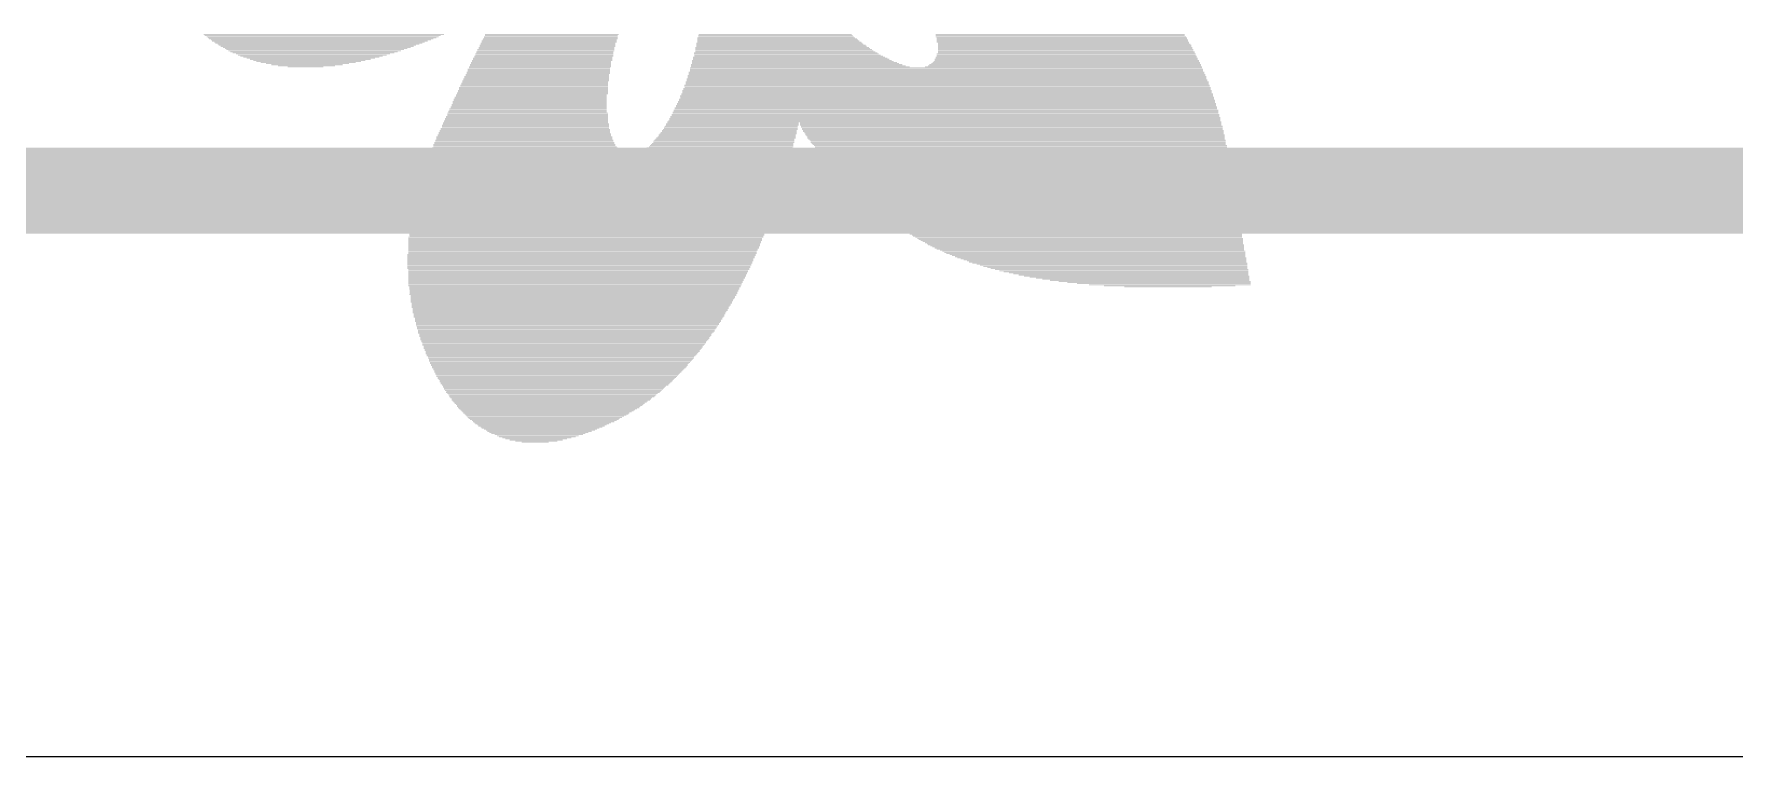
# Model space of a CAD drawing. Extents: x -9.1 to 9.1, y -5.3 to 9.
# Drawn here: x -1.546 to 2.461, y -5.334 to -3.631 of the extents above; entities that cross this region are included whole.
import ezdxf

# ---------------------------------------------------------------- set-up
doc = ezdxf.new("R2010")
doc.units = 0
for name, color, linetype in [('20', 53, 'CONTINUOUS'), ('21', 253, 'CONTINUOUS'), ('22', 253, 'CONTINUOUS'), ('51', 253, 'CONTINUOUS')]:
    doc.layers.add(name, color=color, linetype=linetype)

# ---------------------------------------------------------------- blocks, each defined once
blk = doc.blocks.new('RECT')
blk.add_solid([(-0.5, -0.5), (0.5, -0.5), (-0.5, 0.5), (0.5, 0.5)])

msp = doc.modelspace()

# ---------------------------------------------------------------- linework, layer by layer
at = {"layer": '20'}
msp.add_line((3.048, -5.334), (-3.048, -5.334), dxfattribs=at)
at = {"layer": '21', "const_width": 0.127}
msp.add_lwpolyline([(3.25, -4), (-3.25, -4)], dxfattribs=at)
at = {"layer": '51', "const_width": 0.2032}
msp.add_lwpolyline([(5, -4), (-5, -4)], dxfattribs=at)

# ---------------------------------------------------------------- block references
at = {"layer": '22', "rotation": 180}
for p, xscale, yscale in [((-0.8635, -3.6323), 0.5664, 0.0024), ((-0.8661, -3.6348), 0.5562, 0.0026), ((-0.866, -3.6374), 0.546, 0.0024), ((-0.8673, -3.6399), 0.5384, 0.0026), ((-0.8699, -3.6425), 0.5284, 0.0024), ((-0.8699, -3.645), 0.5182, 0.0024), ((-0.3314, -3.645), 0.315, 0.0024), ((-0.3301, -3.6425), 0.3174, 0.0024), ((-0.3289, -3.6374), 0.315, 0.0024), ((-0.3289, -3.6399), 0.315, 0.0026), ((-0.3276, -3.6348), 0.3124, 0.0026), ((-0.3263, -3.6323), 0.3148, 0.0024), ((0.202, -3.6399), 0.3708, 0.0026), ((0.2058, -3.645), 0.3784, 0.0024), ((0.2046, -3.6425), 0.3758, 0.0024), ((0.2007, -3.6348), 0.3632, 0.0026), ((0.202, -3.6374), 0.3658, 0.0024), ((0.1995, -3.6323), 0.3606, 0.0024), ((0.8713, -3.6323), 0.5866, 0.0024), ((0.8713, -3.6348), 0.5866, 0.0026), ((0.8726, -3.6374), 0.5892, 0.0024), ((0.8751, -3.6399), 0.5892, 0.0026), ((0.8751, -3.6425), 0.5892, 0.0024), ((0.8764, -3.645), 0.5918, 0.0024), ((-0.8724, -3.6475), 0.508, 0.0026), ((-0.8737, -3.6501), 0.4952, 0.0024), ((-0.8749, -3.6526), 0.4876, 0.0026), ((-0.8762, -3.6552), 0.4748, 0.0024), ((-0.8788, -3.6577), 0.4648, 0.0024), ((-0.8788, -3.6602), 0.4546, 0.0026), ((-0.88, -3.6628), 0.4418, 0.0024), ((-0.8813, -3.6653), 0.4292, 0.0026), ((-0.8838, -3.6679), 0.419, 0.0024), ((-0.8851, -3.6704), 0.4064, 0.0024), ((-0.8864, -3.6729), 0.3936, 0.0026), ((-0.8877, -3.6755), 0.381, 0.0024), ((-0.8889, -3.678), 0.3632, 0.0026), ((-0.8902, -3.6806), 0.3504, 0.0024), ((-0.8927, -3.6831), 0.3352, 0.0024), ((-0.8927, -3.6856), 0.32, 0.0026), ((-0.3454, -3.6831), 0.3276, 0.0024), ((-0.3466, -3.6856), 0.325, 0.0026), ((-0.3441, -3.678), 0.325, 0.0026), ((-0.3441, -3.6806), 0.325, 0.0024), ((-0.3428, -3.6729), 0.3224, 0.0026), ((-0.3428, -3.6755), 0.3224, 0.0024), ((-0.3403, -3.6679), 0.3226, 0.0024), ((-0.3403, -3.6704), 0.3226, 0.0024), ((-0.339, -3.6628), 0.32, 0.0024), ((-0.339, -3.6653), 0.32, 0.0026), ((-0.3365, -3.6577), 0.32, 0.0024), ((-0.3365, -3.6602), 0.32, 0.0026), ((-0.3352, -3.6526), 0.3174, 0.0026), ((-0.3352, -3.6552), 0.3174, 0.0024), ((-0.3326, -3.6475), 0.3174, 0.0026), ((-0.3326, -3.6501), 0.3174, 0.0024), ((0.2325, -3.6856), 0.452, 0.0026), ((0.2248, -3.6755), 0.4318, 0.0024), ((0.2261, -3.678), 0.4344, 0.0026), ((0.2287, -3.6806), 0.4394, 0.0024), ((0.2312, -3.6831), 0.4444, 0.0024), ((0.2236, -3.6729), 0.4242, 0.0026), ((0.216, -3.6628), 0.4088, 0.0024), ((0.2173, -3.6653), 0.4114, 0.0026), ((0.2198, -3.6679), 0.4164, 0.0024), ((0.2211, -3.6704), 0.419, 0.0024), ((0.2096, -3.6526), 0.3912, 0.0026), ((0.2134, -3.6577), 0.3988, 0.0024), ((0.2109, -3.6552), 0.3936, 0.0024), ((0.2147, -3.6602), 0.4012, 0.0026), ((0.2071, -3.6475), 0.381, 0.0026), ((0.2096, -3.6501), 0.386, 0.0024), ((0.8853, -3.6856), 0.6146, 0.0026), ((0.8776, -3.6501), 0.5944, 0.0024), ((0.8852, -3.678), 0.6096, 0.0026), ((0.8852, -3.6806), 0.6096, 0.0024), ((0.8865, -3.6831), 0.6122, 0.0024), ((0.8764, -3.6475), 0.5918, 0.0026), ((0.8789, -3.6526), 0.5918, 0.0026), ((0.8827, -3.6628), 0.5994, 0.0024), ((0.8827, -3.6653), 0.5994, 0.0026), ((0.884, -3.6679), 0.602, 0.0024), ((0.884, -3.6704), 0.602, 0.0024), ((0.8802, -3.6552), 0.5942, 0.0024), ((0.8815, -3.6577), 0.5968, 0.0024), ((0.8815, -3.6602), 0.5968, 0.0026), ((0.8853, -3.6729), 0.6044, 0.0026), ((0.8853, -3.6755), 0.6044, 0.0024), ((-0.894, -3.6882), 0.3022, 0.0024), ((-0.8953, -3.6907), 0.2844, 0.0026), ((-0.8978, -3.6933), 0.264, 0.0024), ((-0.8991, -3.6958), 0.2464, 0.0024), ((-0.9003, -3.6983), 0.2234, 0.0026), ((-0.9016, -3.7009), 0.1954, 0.0024), ((-0.9029, -3.7034), 0.1676, 0.0026), ((-0.9042, -3.706), 0.1346, 0.0024), ((-0.9067, -3.7085), 0.0838, 0.0024), ((-0.3606, -3.7263), 0.3378, 0.0024), ((-0.3581, -3.7212), 0.3378, 0.0024), ((-0.3581, -3.7237), 0.3378, 0.0026), ((-0.3568, -3.7136), 0.3352, 0.0024), ((-0.3568, -3.7161), 0.3352, 0.0026), ((-0.3568, -3.7187), 0.3352, 0.0024), ((-0.3542, -3.7085), 0.3352, 0.0024), ((-0.3555, -3.711), 0.3326, 0.0026), ((-0.353, -3.7034), 0.3328, 0.0026), ((-0.353, -3.706), 0.3328, 0.0024), ((-0.3517, -3.6983), 0.3302, 0.0026), ((-0.3517, -3.7009), 0.3302, 0.0024), ((-0.3492, -3.6933), 0.3302, 0.0024), ((-0.3504, -3.6958), 0.3276, 0.0024), ((-0.3479, -3.6882), 0.3276, 0.0024), ((-0.3479, -3.6907), 0.3276, 0.0026), ((0.6033, -3.7212), 1.2142, 0.0024), ((0.6033, -3.7237), 1.2142, 0.0026), ((0.6046, -3.7263), 1.2166, 0.0024), ((0.6033, -3.7136), 1.209, 0.0024), ((0.6033, -3.7161), 1.209, 0.0026), ((0.6033, -3.7187), 1.209, 0.0024), ((0.6021, -3.711), 1.2064, 0.0026), ((0.2591, -3.7085), 0.5156, 0.0024), ((0.2503, -3.7034), 0.4978, 0.0026), ((0.2541, -3.706), 0.5054, 0.0024), ((0.2452, -3.6983), 0.4826, 0.0026), ((0.2477, -3.7009), 0.4876, 0.0024), ((0.2389, -3.6933), 0.4698, 0.0024), ((0.2414, -3.6958), 0.4748, 0.0024), ((0.235, -3.6882), 0.4572, 0.0024), ((0.2376, -3.6907), 0.4622, 0.0026), ((0.8789, -3.7085), 0.6528, 0.0024), ((0.8814, -3.706), 0.6426, 0.0024), ((0.8827, -3.7034), 0.64, 0.0026), ((0.884, -3.7009), 0.6324, 0.0024), ((0.8853, -3.6983), 0.6298, 0.0026), ((0.8853, -3.6958), 0.6248, 0.0024), ((0.8853, -3.6907), 0.6196, 0.0026), ((0.8866, -3.6933), 0.6222, 0.0024), ((0.8865, -3.6882), 0.6172, 0.0024), ((-0.3708, -3.7644), 0.353, 0.0024), ((-0.3708, -3.7669), 0.353, 0.0026), ((-0.3695, -3.7568), 0.3504, 0.0024), ((-0.3695, -3.7593), 0.3504, 0.0024), ((-0.3695, -3.7618), 0.3504, 0.0026), ((-0.3682, -3.7517), 0.3478, 0.0024), ((-0.3682, -3.7542), 0.3478, 0.0026), ((-0.367, -3.7466), 0.3454, 0.0024), ((-0.367, -3.7491), 0.3454, 0.0026), ((-0.3644, -3.7415), 0.3454, 0.0026), ((-0.3657, -3.7441), 0.3428, 0.0024), ((-0.3631, -3.7364), 0.3428, 0.0026), ((-0.3631, -3.739), 0.3428, 0.0024), ((-0.3619, -3.7314), 0.3404, 0.0024), ((-0.3619, -3.7339), 0.3404, 0.0024), ((-0.3606, -3.7288), 0.3378, 0.0026), ((0.6046, -3.7644), 1.247, 0.0024), ((0.6046, -3.7669), 1.247, 0.0026), ((0.6046, -3.7593), 1.242, 0.0024), ((0.6046, -3.7618), 1.242, 0.0026), ((0.6046, -3.7517), 1.237, 0.0024), ((0.6046, -3.7542), 1.237, 0.0026), ((0.6059, -3.7568), 1.2394, 0.0024), ((0.6046, -3.7441), 1.2318, 0.0024), ((0.6046, -3.7466), 1.2318, 0.0024), ((0.6046, -3.7491), 1.2318, 0.0026), ((0.6033, -3.7364), 1.2242, 0.0026), ((0.6046, -3.739), 1.2268, 0.0024), ((0.6046, -3.7415), 1.2268, 0.0026), ((0.6033, -3.7288), 1.2192, 0.0026), ((0.6046, -3.7314), 1.2216, 0.0024), ((0.6046, -3.7339), 1.2216, 0.0024), ((-0.3809, -3.8025), 0.3682, 0.0024), ((-0.3809, -3.805), 0.3682, 0.0026), ((-0.3797, -3.7974), 0.3658, 0.0024), ((-0.3797, -3.7999), 0.3658, 0.0026), ((-0.3784, -3.7898), 0.3632, 0.0024), ((-0.3784, -3.7923), 0.3632, 0.0026), ((-0.3784, -3.7949), 0.3632, 0.0024), ((-0.3771, -3.7847), 0.3606, 0.0024), ((-0.3771, -3.7872), 0.3606, 0.0026), ((-0.3758, -3.7796), 0.358, 0.0026), ((-0.3758, -3.7822), 0.358, 0.0024), ((-0.3746, -3.7745), 0.3556, 0.0026), ((-0.3746, -3.7771), 0.3556, 0.0024), ((-0.3721, -3.7695), 0.3556, 0.0024), ((-0.3721, -3.772), 0.3556, 0.0024), ((0.602, -3.805), 1.2776, 0.0026), ((0.6033, -3.8025), 1.275, 0.0024), ((0.6021, -3.7999), 1.2724, 0.0026), ((0.6033, -3.7949), 1.27, 0.0024), ((0.6033, -3.7974), 1.27, 0.0024), ((0.6033, -3.7898), 1.265, 0.0024), ((0.6033, -3.7923), 1.265, 0.0026), ((0.6033, -3.7847), 1.2598, 0.0024), ((0.6046, -3.7872), 1.2624, 0.0026), ((0.6033, -3.7771), 1.2548, 0.0024), ((0.6046, -3.7796), 1.2572, 0.0026), ((0.6046, -3.7822), 1.2572, 0.0024), ((0.6046, -3.772), 1.2522, 0.0024), ((0.6046, -3.7745), 1.2522, 0.0026), ((0.6046, -3.7695), 1.247, 0.0024), ((-0.3885, -3.8457), 0.3936, 0.0024), ((-0.3886, -3.8406), 0.3886, 0.0024), ((-0.3873, -3.8431), 0.3912, 0.0026), ((-0.3873, -3.8355), 0.386, 0.0024), ((-0.3873, -3.838), 0.386, 0.0026), ((-0.386, -3.8304), 0.3834, 0.0026), ((-0.386, -3.833), 0.3834, 0.0024), ((-0.3848, -3.8253), 0.381, 0.0026), ((-0.3848, -3.8279), 0.381, 0.0024), ((-0.3835, -3.8177), 0.3784, 0.0026), ((-0.3835, -3.8203), 0.3784, 0.0024), ((-0.3835, -3.8228), 0.3784, 0.0024), ((-0.3835, -3.8126), 0.3734, 0.0026), ((-0.3835, -3.8152), 0.3734, 0.0024), ((-0.3822, -3.8076), 0.3708, 0.0024), ((-0.3822, -3.8101), 0.3708, 0.0024), ((0.0991, -3.8431), 0.3124, 0.0026), ((0.0991, -3.8457), 0.3124, 0.0024), ((0.5982, -3.838), 1.3056, 0.0026), ((0.1004, -3.8406), 0.3098, 0.0024), ((0.5983, -3.8355), 1.3004, 0.0024), ((0.5995, -3.8304), 1.298, 0.0026), ((0.5995, -3.833), 1.298, 0.0024), ((0.5995, -3.8253), 1.2928, 0.0026), ((0.6008, -3.8279), 1.2954, 0.0024), ((0.6008, -3.8203), 1.2902, 0.0024), ((0.6008, -3.8228), 1.2902, 0.0024), ((0.6008, -3.8152), 1.2852, 0.0024), ((0.6008, -3.8177), 1.2852, 0.0026), ((0.6021, -3.8101), 1.2826, 0.0024), ((0.6021, -3.8126), 1.2826, 0.0026), ((0.602, -3.8076), 1.2776, 0.0024), ((0.7545, -3.8406), 0.993, 0.0024), ((0.7545, -3.8431), 0.993, 0.0026), ((0.7545, -3.8457), 0.993, 0.0024), ((-0.3911, -3.8863), 0.4242, 0.0024), ((-0.3911, -3.8812), 0.419, 0.0026), ((-0.3911, -3.8838), 0.419, 0.0024), ((-0.3911, -3.8736), 0.414, 0.0024), ((-0.3911, -3.8761), 0.414, 0.0026), ((-0.3911, -3.8787), 0.414, 0.0024), ((-0.3911, -3.8685), 0.409, 0.0026), ((-0.3911, -3.8711), 0.409, 0.0024), ((-0.3911, -3.8634), 0.4038, 0.0026), ((-0.3898, -3.866), 0.4064, 0.0024), ((-0.3898, -3.8584), 0.4012, 0.0024), ((-0.3898, -3.8609), 0.4012, 0.0024), ((-0.3886, -3.8558), 0.3988, 0.0026), ((-0.3898, -3.8533), 0.3962, 0.0024), ((-0.3885, -3.8482), 0.3936, 0.0024), ((-0.3885, -3.8507), 0.3936, 0.0026), ((0.0788, -3.8838), 0.3328, 0.0024), ((0.0788, -3.8863), 0.3328, 0.0024), ((0.0801, -3.8812), 0.3302, 0.0026), ((0.0814, -3.8787), 0.3276, 0.0024), ((0.0839, -3.8761), 0.3276, 0.0026), ((0.0852, -3.8736), 0.325, 0.0024), ((0.0864, -3.8685), 0.3226, 0.0026), ((0.0864, -3.8711), 0.3226, 0.0024), ((0.089, -3.866), 0.3224, 0.0024), ((0.0902, -3.8634), 0.32, 0.0026), ((0.0915, -3.8584), 0.3174, 0.0024), ((0.0915, -3.8609), 0.3174, 0.0024), ((0.0941, -3.8558), 0.3174, 0.0026), ((0.0953, -3.8507), 0.315, 0.0026), ((0.0953, -3.8533), 0.315, 0.0024), ((0.0966, -3.8482), 0.3124, 0.0024), ((0.757, -3.8482), 0.993, 0.0024), ((0.757, -3.8507), 0.993, 0.0026), ((0.7582, -3.8533), 0.9906, 0.0024), ((0.7582, -3.8558), 0.9906, 0.0026), ((0.7608, -3.8584), 0.9906, 0.0024), ((0.7608, -3.8609), 0.9906, 0.0024), ((0.7621, -3.8634), 0.988, 0.0026), ((0.7646, -3.8685), 0.988, 0.0026), ((0.7634, -3.866), 0.9854, 0.0024), ((0.7659, -3.8711), 0.9854, 0.0024), ((0.7671, -3.8736), 0.983, 0.0024), ((0.7671, -3.8761), 0.983, 0.0026), ((0.7684, -3.8787), 0.9804, 0.0024), ((0.771, -3.8812), 0.9804, 0.0026), ((0.7723, -3.8838), 0.9778, 0.0024), ((0.7723, -3.8863), 0.9778, 0.0024), ((-0.1929, -3.9244), 0.8508, 0.0024), ((-0.1929, -3.9269), 0.8508, 0.0026), ((-0.1904, -3.9168), 0.8508, 0.0024), ((-0.1904, -3.9193), 0.8508, 0.0026), ((-0.1904, -3.9219), 0.8508, 0.0024), ((-0.3873, -3.9092), 0.4522, 0.0024), ((-0.386, -3.9117), 0.4546, 0.0024), ((-0.3822, -3.9142), 0.4622, 0.0026), ((-0.3873, -3.9066), 0.447, 0.0026), ((-0.3885, -3.9041), 0.4444, 0.0024), ((-0.3886, -3.9015), 0.4394, 0.0026), ((-0.3898, -3.899), 0.4368, 0.0024), ((-0.3911, -3.8914), 0.4292, 0.0024), ((-0.3911, -3.8939), 0.4292, 0.0026), ((-0.3898, -3.8965), 0.4318, 0.0024), ((-0.3911, -3.8888), 0.4242, 0.0026), ((0.0547, -3.9142), 0.3656, 0.0026), ((0.0585, -3.9117), 0.358, 0.0024), ((0.061, -3.9092), 0.353, 0.0024), ((0.0623, -3.9066), 0.3504, 0.0026), ((0.0661, -3.9041), 0.348, 0.0024), ((0.0674, -3.9015), 0.3454, 0.0026), ((0.0687, -3.899), 0.3428, 0.0024), ((0.0725, -3.8965), 0.3402, 0.0024), ((0.0737, -3.8939), 0.3378, 0.0026), ((0.075, -3.8914), 0.3352, 0.0024), ((0.0763, -3.8888), 0.3326, 0.0026), ((0.7735, -3.8888), 0.9754, 0.0026), ((0.7748, -3.8914), 0.9728, 0.0024), ((0.7773, -3.8939), 0.9728, 0.0026), ((0.7786, -3.8965), 0.9702, 0.0024), ((0.7786, -3.899), 0.9702, 0.0024), ((0.7799, -3.9015), 0.9676, 0.0026), ((0.7811, -3.9041), 0.9652, 0.0024), ((0.7836, -3.9066), 0.9652, 0.0026), ((0.7849, -3.9092), 0.9626, 0.0024), ((0.7862, -3.9117), 0.96, 0.0024), ((0.7875, -3.9142), 0.9574, 0.0026), ((0.7887, -3.9168), 0.955, 0.0024), ((0.79, -3.9193), 0.9524, 0.0026), ((0.7913, -3.9219), 0.955, 0.0024), ((0.7926, -3.9244), 0.9524, 0.0024), ((0.7938, -3.9269), 0.95, 0.0026), ((-0.2069, -3.9676), 0.8534, 0.0024), ((-0.2044, -3.96), 0.8534, 0.0024), ((-0.2044, -3.9625), 0.8534, 0.0024), ((-0.2044, -3.965), 0.8534, 0.0026), ((-0.2019, -3.9523), 0.8534, 0.0026), ((-0.2019, -3.9549), 0.8534, 0.0024), ((-0.2019, -3.9574), 0.8534, 0.0026), ((-0.1993, -3.9447), 0.8534, 0.0026), ((-0.1993, -3.9473), 0.8534, 0.0024), ((-0.1993, -3.9498), 0.8534, 0.0024), ((-0.1968, -3.9371), 0.8534, 0.0024), ((-0.1968, -3.9396), 0.8534, 0.0026), ((-0.198, -3.9422), 0.8508, 0.0024), ((-0.1942, -3.9295), 0.8534, 0.0024), ((-0.1942, -3.932), 0.8534, 0.0026), ((-0.1955, -3.9346), 0.8508, 0.0024), ((0.7951, -3.9295), 0.9474, 0.0024), ((0.7964, -3.932), 0.9448, 0.0026), ((0.7976, -3.9346), 0.9424, 0.0024), ((0.8002, -3.9371), 0.9422, 0.0024), ((0.8014, -3.9396), 0.9398, 0.0026), ((0.8027, -3.9422), 0.9372, 0.0024), ((0.804, -3.9447), 0.9346, 0.0026), ((0.8052, -3.9473), 0.9322, 0.0024), ((0.8078, -3.9498), 0.9322, 0.0024), ((0.8091, -3.9523), 0.9296, 0.0026), ((0.8104, -3.9549), 0.927, 0.0024), ((0.8116, -3.9574), 0.9246, 0.0026), ((0.8129, -3.96), 0.922, 0.0024), ((0.8142, -3.9625), 0.9194, 0.0024), ((0.8167, -3.965), 0.9194, 0.0026), ((0.818, -3.9676), 0.9168, 0.0024), ((-0.2171, -4.0006), 0.8534, 0.0024), ((-0.2171, -4.0031), 0.8534, 0.0026), ((-0.2171, -4.0057), 0.8534, 0.0024), ((-0.2146, -3.993), 0.8534, 0.0024), ((-0.2146, -3.9955), 0.8534, 0.0026), ((-0.2146, -3.9981), 0.8534, 0.0024), ((-0.2108, -3.9828), 0.856, 0.0026), ((-0.212, -3.9854), 0.8534, 0.0024), ((-0.212, -3.9879), 0.8534, 0.0024), ((-0.212, -3.9904), 0.8534, 0.0026), ((-0.2082, -3.9752), 0.856, 0.0024), ((-0.2095, -3.9777), 0.8534, 0.0026), ((-0.2095, -3.9803), 0.8534, 0.0024), ((-0.2069, -3.9701), 0.8534, 0.0026), ((-0.2069, -3.9727), 0.8534, 0.0024), ((0.8192, -3.9701), 0.9144, 0.0026), ((0.8205, -3.9727), 0.9118, 0.0024), ((0.8218, -3.9752), 0.9092, 0.0024), ((0.8243, -3.9777), 0.9042, 0.0026), ((0.8268, -3.9803), 0.9042, 0.0024), ((0.8281, -3.9828), 0.9016, 0.0026), ((0.8294, -3.9854), 0.899, 0.0024), ((0.8306, -3.9879), 0.8966, 0.0024), ((0.8319, -3.9904), 0.894, 0.0026), ((0.8332, -3.993), 0.8914, 0.0024), ((0.8357, -3.9955), 0.8916, 0.0026), ((0.837, -3.9981), 0.889, 0.0024), ((0.8383, -4.0006), 0.8864, 0.0024), ((0.8396, -4.0031), 0.8838, 0.0026), ((0.8408, -4.0057), 0.8814, 0.0024), ((-0.2298, -4.0463), 0.8484, 0.0026), ((-0.2285, -4.0438), 0.8508, 0.0024), ((-0.2273, -4.0387), 0.8484, 0.0024), ((-0.2273, -4.0412), 0.8484, 0.0026), ((-0.226, -4.0311), 0.8508, 0.0024), ((-0.226, -4.0336), 0.8508, 0.0026), ((-0.226, -4.0362), 0.8508, 0.0024), ((-0.2222, -4.0209), 0.8534, 0.0026), ((-0.2234, -4.0235), 0.8508, 0.0024), ((-0.2234, -4.026), 0.8508, 0.0024), ((-0.2234, -4.0285), 0.8508, 0.0026), ((-0.2196, -4.0108), 0.8534, 0.0024), ((-0.2196, -4.0133), 0.8534, 0.0024), ((-0.2209, -4.0158), 0.8508, 0.0026), ((-0.2209, -4.0184), 0.8508, 0.0024), ((-0.2183, -4.0082), 0.8508, 0.0026), ((0.8434, -4.0082), 0.8762, 0.0026), ((0.8459, -4.0108), 0.8762, 0.0024), ((0.8472, -4.0133), 0.8736, 0.0024), ((0.8484, -4.0158), 0.8712, 0.0026), ((0.8497, -4.0184), 0.8686, 0.0024), ((0.851, -4.0209), 0.866, 0.0026), ((0.8522, -4.0235), 0.8636, 0.0024), ((0.8548, -4.026), 0.8636, 0.0024), ((0.8561, -4.0285), 0.861, 0.0026), ((0.8586, -4.0311), 0.856, 0.0024), ((0.8599, -4.0336), 0.8534, 0.0026), ((0.8612, -4.0362), 0.8508, 0.0024), ((0.8637, -4.0387), 0.8508, 0.0024), ((0.8649, -4.0412), 0.8484, 0.0026), ((0.8662, -4.0438), 0.8458, 0.0024), ((0.8675, -4.0463), 0.8432, 0.0026), ((-0.2362, -4.0717), 0.8458, 0.0026), ((-0.2387, -4.0819), 0.8408, 0.0024), ((-0.2387, -4.0844), 0.8408, 0.0026), ((-0.24, -4.087), 0.8382, 0.0024), ((-0.2374, -4.0743), 0.8432, 0.0024), ((-0.2374, -4.0768), 0.8432, 0.0024), ((-0.2374, -4.0793), 0.8432, 0.0026), ((-0.2336, -4.0616), 0.8458, 0.0024), ((-0.2336, -4.0641), 0.8458, 0.0024), ((-0.2349, -4.0666), 0.8432, 0.0026), ((-0.2349, -4.0692), 0.8432, 0.0024), ((-0.2323, -4.0565), 0.8482, 0.0024), ((-0.2323, -4.059), 0.8482, 0.0026), ((-0.2298, -4.0489), 0.8484, 0.0024), ((-0.2298, -4.0514), 0.8484, 0.0024), ((-0.2311, -4.0539), 0.8458, 0.0026), ((0.87, -4.0489), 0.8382, 0.0024), ((0.8713, -4.0514), 0.8356, 0.0024), ((0.8738, -4.0539), 0.8356, 0.0026), ((0.8751, -4.0565), 0.833, 0.0024), ((0.8764, -4.059), 0.8304, 0.0026), ((0.8776, -4.0616), 0.828, 0.0024), ((0.8789, -4.0641), 0.8254, 0.0024), ((0.8814, -4.0666), 0.8204, 0.0026), ((0.884, -4.0692), 0.8204, 0.0024), ((0.8853, -4.0717), 0.8178, 0.0026), ((0.8865, -4.0743), 0.8154, 0.0024), ((0.8878, -4.0768), 0.8128, 0.0024), ((0.8904, -4.0793), 0.8076, 0.0026), ((0.8916, -4.0819), 0.8052, 0.0024), ((0.8941, -4.0844), 0.8052, 0.0026), ((0.8967, -4.087), 0.8, 0.0024), ((-0.2476, -4.1124), 0.8332, 0.0024), ((-0.2476, -4.1149), 0.8332, 0.0024), ((-0.2476, -4.1174), 0.8332, 0.0026), ((-0.2489, -4.12), 0.8306, 0.0024), ((-0.2489, -4.1225), 0.8306, 0.0026), ((-0.2463, -4.1098), 0.8356, 0.0026), ((-0.2501, -4.1251), 0.828, 0.0024), ((-0.2501, -4.1276), 0.828, 0.0024), ((-0.2425, -4.0946), 0.8382, 0.0024), ((-0.2425, -4.0971), 0.8382, 0.0026), ((-0.2438, -4.0997), 0.8356, 0.0024), ((-0.2438, -4.1022), 0.8356, 0.0024), ((-0.2438, -4.1047), 0.8356, 0.0026), ((-0.2412, -4.0895), 0.8406, 0.0024), ((-0.2412, -4.092), 0.8406, 0.0026), ((-0.245, -4.1073), 0.833, 0.0024), ((0.898, -4.0895), 0.7974, 0.0024), ((0.8992, -4.092), 0.795, 0.0026), ((0.9018, -4.0946), 0.7898, 0.0024), ((0.903, -4.0971), 0.7874, 0.0026), ((0.9069, -4.0997), 0.7848, 0.0024), ((0.9081, -4.1022), 0.7824, 0.0024), ((0.9107, -4.1047), 0.7772, 0.0026), ((0.912, -4.1073), 0.7746, 0.0024), ((0.9145, -4.1098), 0.7696, 0.0026), ((0.9183, -4.1124), 0.767, 0.0024), ((0.9196, -4.1149), 0.7644, 0.0024), ((0.9221, -4.1174), 0.7594, 0.0026), ((0.9246, -4.12), 0.7544, 0.0024), ((0.9272, -4.1225), 0.7492, 0.0026), ((0.9297, -4.1251), 0.7442, 0.0024), ((0.9322, -4.1276), 0.7442, 0.0024), ((-0.2565, -4.1505), 0.8204, 0.0024), ((-0.2565, -4.153), 0.8204, 0.0024), ((-0.2577, -4.1555), 0.8178, 0.0026), ((-0.2577, -4.1581), 0.8178, 0.0024), ((-0.259, -4.1606), 0.8152, 0.0026), ((-0.259, -4.1632), 0.8152, 0.0024), ((-0.259, -4.1657), 0.8152, 0.0024), ((-0.2527, -4.1378), 0.823, 0.0024), ((-0.2527, -4.1403), 0.823, 0.0024), ((-0.2501, -4.1301), 0.828, 0.0026), ((-0.2514, -4.1327), 0.8254, 0.0024), ((-0.2514, -4.1352), 0.8254, 0.0026), ((-0.2539, -4.1428), 0.8204, 0.0026), ((-0.2539, -4.1454), 0.8204, 0.0024), ((-0.2539, -4.1479), 0.8204, 0.0026), ((0.9348, -4.1301), 0.739, 0.0026), ((0.9373, -4.1327), 0.734, 0.0024), ((0.9399, -4.1352), 0.7288, 0.0026), ((0.9424, -4.1378), 0.7238, 0.0024), ((0.9462, -4.1403), 0.7162, 0.0024), ((0.95, -4.1428), 0.7138, 0.0026), ((0.9526, -4.1454), 0.7086, 0.0024), ((0.9551, -4.1479), 0.7036, 0.0026), ((0.9589, -4.1505), 0.696, 0.0024), ((0.9615, -4.153), 0.6908, 0.0024), ((0.9653, -4.1555), 0.6832, 0.0026), ((0.9691, -4.1581), 0.6806, 0.0024), ((0.9729, -4.1606), 0.673, 0.0026), ((0.9767, -4.1632), 0.6654, 0.0024), ((0.9805, -4.1657), 0.6578, 0.0024), ((-0.2603, -4.1682), 0.8128, 0.0026), ((-0.2603, -4.1708), 0.8128, 0.0024), ((-0.2641, -4.1835), 0.8052, 0.0024), ((-0.2615, -4.1733), 0.8102, 0.0026), ((-0.2615, -4.1759), 0.8102, 0.0024), ((-0.2628, -4.1784), 0.8076, 0.0024), ((-0.2628, -4.1809), 0.8076, 0.0026), ((-0.2654, -4.1936), 0.7976, 0.0026), ((-0.2654, -4.1962), 0.7976, 0.0024), ((-0.2628, -4.186), 0.8026, 0.0026), ((-0.2641, -4.1886), 0.8, 0.0024), ((-0.2641, -4.1911), 0.8, 0.0024), ((-0.2666, -4.1987), 0.795, 0.0026), ((-0.2666, -4.2013), 0.795, 0.0024), ((-0.2679, -4.2038), 0.7924, 0.0024), ((-0.2679, -4.2063), 0.7924, 0.0026), ((0.983, -4.1682), 0.6528, 0.0026), ((0.9882, -4.1708), 0.6476, 0.0024), ((0.9932, -4.1733), 0.6376, 0.0026), ((0.997, -4.1759), 0.63, 0.0024), ((1.0009, -4.1784), 0.6222, 0.0024), ((1.0059, -4.1809), 0.6122, 0.0026), ((1.0097, -4.1835), 0.6046, 0.0024), ((1.0161, -4.186), 0.5968, 0.0026), ((1.0212, -4.1886), 0.5866, 0.0024), ((1.0262, -4.1911), 0.5766, 0.0024), ((1.0326, -4.1936), 0.5638, 0.0026), ((1.0377, -4.1962), 0.5536, 0.0024), ((1.044, -4.1987), 0.541, 0.0026), ((1.0516, -4.2013), 0.5308, 0.0024), ((1.058, -4.2038), 0.518, 0.0024), ((1.0656, -4.2063), 0.5028, 0.0026), ((-0.2692, -4.2089), 0.79, 0.0024), ((-0.2692, -4.2114), 0.79, 0.0026), ((-0.2705, -4.214), 0.7874, 0.0024), ((-0.2705, -4.2165), 0.7874, 0.0024), ((-0.273, -4.2241), 0.7824, 0.0026), ((-0.2717, -4.219), 0.7848, 0.0026), ((-0.2717, -4.2216), 0.7848, 0.0024), ((-0.2717, -4.2267), 0.7798, 0.0024), ((-0.273, -4.2292), 0.7772, 0.0024), ((-0.273, -4.2317), 0.7772, 0.0026), ((-0.2768, -4.2444), 0.7696, 0.0026), ((-0.2742, -4.2343), 0.7746, 0.0024), ((-0.2742, -4.2368), 0.7746, 0.0026), ((-0.2755, -4.2394), 0.772, 0.0024), ((-0.2755, -4.2419), 0.772, 0.0024), ((-0.2755, -4.247), 0.767, 0.0024), ((1.0732, -4.2089), 0.4876, 0.0024), ((1.0821, -4.2114), 0.4698, 0.0026), ((1.0936, -4.214), 0.452, 0.0024), ((1.1037, -4.2165), 0.4318, 0.0024), ((1.1151, -4.219), 0.409, 0.0026), ((1.1291, -4.2216), 0.381, 0.0024), ((1.1291, -4.2241), 0.3098, 0.0026), ((1.1253, -4.2267), 0.2056, 0.0024), ((-0.2768, -4.2495), 0.7646, 0.0026), ((-0.2768, -4.2521), 0.7646, 0.0024), ((-0.2781, -4.2546), 0.762, 0.0024), ((-0.2793, -4.2571), 0.7594, 0.0026), ((-0.2793, -4.2597), 0.7594, 0.0024), ((-0.2806, -4.2622), 0.7568, 0.0026), ((-0.2806, -4.2673), 0.7518, 0.0024), ((-0.2806, -4.2698), 0.7518, 0.0026), ((-0.2793, -4.2648), 0.7542, 0.0024), ((-0.2818, -4.2724), 0.7492, 0.0024), ((-0.2831, -4.2749), 0.7466, 0.0026), ((-0.2819, -4.2775), 0.7442, 0.0024), ((-0.2857, -4.2876), 0.7366, 0.0026), ((-0.2831, -4.28), 0.7416, 0.0024), ((-0.2831, -4.2825), 0.7416, 0.0026), ((-0.2844, -4.2851), 0.739, 0.0024), ((-0.2857, -4.2927), 0.7316, 0.0024), ((-0.2857, -4.2952), 0.7316, 0.0026), ((-0.287, -4.2978), 0.729, 0.0024), ((-0.2844, -4.2902), 0.734, 0.0024), ((-0.2869, -4.3003), 0.7238, 0.0026), ((-0.2869, -4.3029), 0.7238, 0.0024), ((-0.2882, -4.3054), 0.7212, 0.0024), ((-0.2882, -4.3079), 0.7212, 0.0026), ((-0.2895, -4.313), 0.7138, 0.0026), ((-0.2895, -4.3156), 0.7138, 0.0024), ((-0.2908, -4.3181), 0.7112, 0.0024), ((-0.2882, -4.3105), 0.7162, 0.0024), ((-0.2907, -4.3206), 0.706, 0.0026), ((-0.2907, -4.3232), 0.706, 0.0024), ((-0.292, -4.3257), 0.7034, 0.0026), ((-0.2933, -4.3333), 0.696, 0.0026), ((-0.2946, -4.3359), 0.6934, 0.0024), ((-0.292, -4.3283), 0.6984, 0.0024), ((-0.292, -4.3308), 0.6984, 0.0024), ((-0.2946, -4.3384), 0.6884, 0.0026), ((-0.2946, -4.341), 0.6884, 0.0024), ((-0.2959, -4.3435), 0.6858, 0.0024), ((-0.2971, -4.3511), 0.6782, 0.0026), ((-0.2958, -4.346), 0.6806, 0.0026), ((-0.2958, -4.3486), 0.6806, 0.0024), ((-0.2984, -4.3562), 0.6706, 0.0024), ((-0.2971, -4.3537), 0.673, 0.0024), ((-0.2971, -4.3587), 0.668, 0.0026), ((-0.2984, -4.3613), 0.6654, 0.0024), ((-0.2996, -4.3638), 0.6628, 0.0026), ((-0.2996, -4.3664), 0.6578, 0.0024), ((-0.2996, -4.3689), 0.6578, 0.0024), ((-0.3009, -4.3714), 0.6552, 0.0026), ((-0.3009, -4.374), 0.6502, 0.0024), ((-0.3022, -4.3765), 0.6476, 0.0026), ((-0.3022, -4.3816), 0.6426, 0.0024), ((-0.3009, -4.3791), 0.645, 0.0024), ((-0.3034, -4.3841), 0.64, 0.0026), ((-0.3035, -4.3867), 0.635, 0.0024), ((-0.3047, -4.3892), 0.6324, 0.0026), ((-0.3047, -4.3918), 0.6272, 0.0024), ((-0.3047, -4.3943), 0.6272, 0.0024), ((-0.306, -4.3994), 0.6198, 0.0024), ((-0.3073, -4.4019), 0.6172, 0.0026), ((-0.3047, -4.3968), 0.6222, 0.0026), ((-0.3073, -4.4045), 0.6122, 0.0024), ((-0.3086, -4.407), 0.6096, 0.0024), ((-0.3085, -4.4095), 0.6044, 0.0026), ((-0.3085, -4.4121), 0.6044, 0.0024), ((-0.3085, -4.4146), 0.5994, 0.0026), ((-0.3098, -4.4172), 0.5968, 0.0024), ((-0.3098, -4.4197), 0.5918, 0.0024), ((-0.3111, -4.4222), 0.5892, 0.0026), ((-0.3111, -4.4248), 0.5842, 0.0024), ((-0.3123, -4.4273), 0.5816, 0.0026), ((-0.3124, -4.4299), 0.5766, 0.0024), ((-0.3136, -4.4324), 0.574, 0.0024), ((-0.3149, -4.4375), 0.5664, 0.0024), ((-0.3136, -4.4349), 0.5688, 0.0026), ((-0.3149, -4.44), 0.5614, 0.0026), ((-0.3162, -4.4426), 0.5588, 0.0024), ((-0.3161, -4.4451), 0.5536, 0.0024), ((-0.3162, -4.4476), 0.5486, 0.0026), ((-0.3174, -4.4502), 0.546, 0.0024), ((-0.3174, -4.4527), 0.541, 0.0026), ((-0.3187, -4.4553), 0.5384, 0.0024), ((-0.3187, -4.4578), 0.5334, 0.0024), ((-0.32, -4.4603), 0.5258, 0.0026), ((-0.3212, -4.4629), 0.5232, 0.0024), ((-0.3225, -4.468), 0.5156, 0.0024), ((-0.3212, -4.4654), 0.518, 0.0026), ((-0.3225, -4.4705), 0.5104, 0.0024), ((-0.3238, -4.4756), 0.503, 0.0024), ((-0.3225, -4.473), 0.5054, 0.0026), ((-0.325, -4.4781), 0.4952, 0.0026), ((-0.3251, -4.4807), 0.4902, 0.0024), ((-0.3263, -4.4857), 0.4826, 0.0026), ((-0.325, -4.4832), 0.485, 0.0024), ((-0.3276, -4.4883), 0.475, 0.0024), ((-0.3289, -4.4934), 0.4674, 0.0024), ((-0.3276, -4.4908), 0.4698, 0.0026), ((-0.3301, -4.4959), 0.4596, 0.0024), ((-0.3301, -4.4984), 0.4546, 0.0026), ((-0.3314, -4.501), 0.447, 0.0024), ((-0.3314, -4.5035), 0.442, 0.0026), ((-0.334, -4.5086), 0.4318, 0.0024), ((-0.3314, -4.5061), 0.4368, 0.0024), ((-0.3339, -4.5111), 0.4266, 0.0026), ((-0.3352, -4.5137), 0.419, 0.0024), ((-0.3365, -4.5162), 0.4114, 0.0026), ((-0.3365, -4.5188), 0.4064, 0.0024), ((-0.3378, -4.5213), 0.3988, 0.0024), ((-0.339, -4.5238), 0.391, 0.0026), ((-0.339, -4.5264), 0.386, 0.0024), ((-0.3403, -4.5289), 0.3784, 0.0026), ((-0.3416, -4.5315), 0.3708, 0.0024), ((-0.3428, -4.534), 0.3632, 0.0024), ((-0.3441, -4.5365), 0.3556, 0.0026), ((-0.3441, -4.5391), 0.3504, 0.0024), ((-0.3441, -4.5416), 0.3404, 0.0026), ((-0.3454, -4.5442), 0.3328, 0.0024), ((-0.3479, -4.5467), 0.3226, 0.0024), ((-0.3492, -4.5492), 0.315, 0.0026), ((-0.3492, -4.5518), 0.3048, 0.0024), ((-0.3505, -4.5543), 0.2972, 0.0026), ((-0.3505, -4.5569), 0.287, 0.0024), ((-0.353, -4.5594), 0.2768, 0.0024), ((-0.353, -4.5619), 0.2666, 0.0026), ((-0.353, -4.5645), 0.2566, 0.0024), ((-0.3555, -4.567), 0.2462, 0.0026), ((-0.3568, -4.5696), 0.2336, 0.0024), ((-0.3581, -4.5721), 0.221, 0.0024), ((-0.3568, -4.5746), 0.2082, 0.0026), ((-0.3593, -4.5772), 0.193, 0.0024), ((-0.3606, -4.5797), 0.1802, 0.0026), ((-0.3619, -4.5823), 0.1626, 0.0024), ((-0.3632, -4.5848), 0.1448, 0.0024), ((-0.3631, -4.5873), 0.1244, 0.0026), ((-0.3631, -4.5899), 0.099, 0.0024), ((-0.3657, -4.5924), 0.0634, 0.0026)]:
    msp.add_blockref('RECT', p, dxfattribs=dict(at, xscale=xscale, yscale=yscale))

doc.saveas('drawing.dxf')
